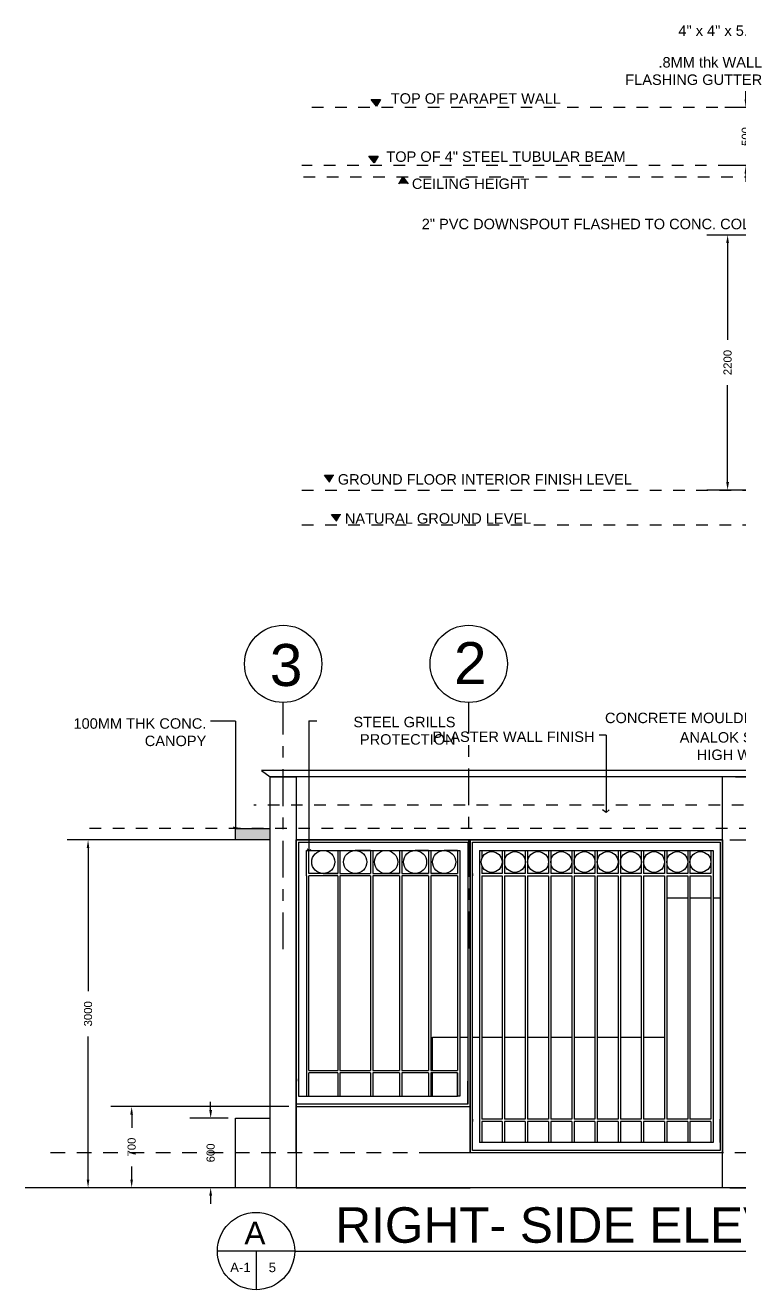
# Model space of a CAD drawing. Header units: metres. Extents: x 1997 to 2115, y 1081 to 1107.
# Drawn here: x 2086.16 to 2092.32, y 1094.16 to 1105.07 of the extents above; entities that cross this region are included whole.
import ezdxf

# ---------------------------------------------------------------- set-up
doc = ezdxf.new("R2010")
doc.units = ezdxf.units.M
for name, pattern in [('CENTER', [50.8, 31.75, -6.35, 6.35, -6.35]), ('DASHED', [19.05, 12.7, -6.35]), ('DASHED2', [9.525, 6.35, -3.175])]:
    doc.linetypes.add(name, pattern=pattern)
doc.styles.add('Annotative', font='arial.ttf')
doc.styles.get("Standard").update_dxf_attribs({"font": 'arial.ttf', "height": 20})
doc.dimstyles.get("Standard").update_dxf_attribs({"dimscale": 0, "dimtxt": 0.07, "dimasz": 0.07, "dimexe": 0.18, "dimexo": 0.0625, "dimgap": 0.09, "dimtad": 0, "dimdec": 0, "dimlfac": 1000, "dimrnd": 0.1, "dimzin": 0, "dimdsep": 46, "dimtxsty": 'Annotative', "dimcen": 0.09, "dimadec": 0, "dimazin": 0, "dimtfac": 1, "dimtdec": 0, "dimtix": 1, "dimtofl": 0, "dimtmove": 1, "dimatfit": 3, "dimfxl": 1, "dimtolj": 1, "dimtzin": 0, "dimarcsym": 0})

# ---------------------------------------------------------------- blocks, each defined once
blk = doc.blocks.new('*D32')
at = {"color": 0, "lineweight": -2, "ltscale": 0.01, "transparency": 16777216}
for p, q in [((2087.762, 1095.71), (2087.762, 1095.78)), ((2087.912, 1095.64), (2087.582, 1095.64)), ((2087.912, 1095.04), (2087.582, 1095.04)), ((2087.762, 1094.97), (2087.762, 1094.9))]:
    blk.add_line(p, q, dxfattribs=at)
at = {"color": 0, "ltscale": 0.01, "transparency": 16777216}
for points in [[(2087.75, 1095.71), (2087.774, 1095.71), (2087.762, 1095.64)], [(2087.75, 1094.97), (2087.774, 1094.97), (2087.762, 1095.04)]]:
    blk.add_solid(points, dxfattribs=at)
at = {"layer": 'Defpoints', "color": 0, "ltscale": 0.01, "transparency": 16777216}
for p in [(2087.762, 1095.64), (2087.975, 1095.64), (2087.975, 1095.04)]:
    blk.add_point(p, dxfattribs=at)
at = {"color": 0, "ltscale": 0.01, "transparency": 16777216, "insert": (2087.762, 1095.34), "char_height": 0.07, "attachment_point": 5, "rotation": 90, "style": 'Annotative'}
blk.add_mtext('\\A1;600', dxfattribs=at)
blk = doc.blocks.new('*D33')
at = {"color": 0, "lineweight": -2, "ltscale": 0.01, "transparency": 16777216}
for p, q in [((2092.237, 1098.04), (2094.759, 1098.04)), ((2094.579, 1097.97), (2094.579, 1096.734)), ((2094.579, 1095.11), (2094.579, 1096.345)), ((2092.237, 1095.04), (2094.759, 1095.04))]:
    blk.add_line(p, q, dxfattribs=at)
at = {"color": 0, "ltscale": 0.01, "transparency": 16777216}
for points in [[(2094.568, 1097.97), (2094.591, 1097.97), (2094.579, 1098.04)], [(2094.568, 1095.11), (2094.591, 1095.11), (2094.579, 1095.04)]]:
    blk.add_solid(points, dxfattribs=at)
at = {"layer": 'Defpoints', "color": 0, "ltscale": 0.01, "transparency": 16777216}
for p in [(2092.175, 1098.04), (2094.579, 1098.04), (2092.175, 1095.04)]:
    blk.add_point(p, dxfattribs=at)
at = {"color": 0, "ltscale": 0.01, "transparency": 16777216, "insert": (2094.579, 1096.54), "char_height": 0.07, "attachment_point": 5, "rotation": 90, "style": 'Annotative'}
blk.add_mtext('\\A1;3000', dxfattribs=at)
blk = doc.blocks.new('*D35')
at = {"color": 0, "lineweight": -2, "ltscale": 0.01, "transparency": 16777216}
for p, q in [((2088.437, 1095.74), (2086.901, 1095.74)), ((2087.081, 1095.67), (2087.081, 1095.557)), ((2087.081, 1095.11), (2087.081, 1095.223)), ((2088.437, 1095.04), (2086.901, 1095.04))]:
    blk.add_line(p, q, dxfattribs=at)
at = {"color": 0, "ltscale": 0.01, "transparency": 16777216}
for points in [[(2087.069, 1095.67), (2087.092, 1095.67), (2087.081, 1095.74)], [(2087.069, 1095.11), (2087.092, 1095.11), (2087.081, 1095.04)]]:
    blk.add_solid(points, dxfattribs=at)
at = {"layer": 'Defpoints', "color": 0, "ltscale": 0.01, "transparency": 16777216}
for p in [(2087.081, 1095.74), (2088.5, 1095.74), (2088.5, 1095.04)]:
    blk.add_point(p, dxfattribs=at)
at = {"color": 0, "ltscale": 0.01, "transparency": 16777216, "insert": (2087.081, 1095.39), "char_height": 0.07, "attachment_point": 5, "rotation": 90, "style": 'Annotative'}
blk.add_mtext('\\A1;700', dxfattribs=at)
blk = doc.blocks.new('*D36')
at = {"color": 0, "lineweight": -2, "ltscale": 0.01, "transparency": 16777216}
for p, q in [((2088.212, 1098.04), (2086.525, 1098.04)), ((2086.705, 1097.97), (2086.705, 1096.734)), ((2086.705, 1095.11), (2086.705, 1096.345)), ((2088.212, 1095.04), (2086.525, 1095.04))]:
    blk.add_line(p, q, dxfattribs=at)
at = {"color": 0, "ltscale": 0.01, "transparency": 16777216}
for points in [[(2086.693, 1097.97), (2086.716, 1097.97), (2086.705, 1098.04)], [(2086.693, 1095.11), (2086.716, 1095.11), (2086.705, 1095.04)]]:
    blk.add_solid(points, dxfattribs=at)
at = {"layer": 'Defpoints', "color": 0, "ltscale": 0.01, "transparency": 16777216}
for p in [(2088.275, 1098.04), (2086.705, 1095.04), (2088.275, 1095.04)]:
    blk.add_point(p, dxfattribs=at)
at = {"color": 0, "ltscale": 0.01, "transparency": 16777216, "insert": (2086.705, 1096.54), "char_height": 0.07, "attachment_point": 5, "rotation": 90, "style": 'Annotative'}
blk.add_mtext('\\A1;3000', dxfattribs=at)
blk = doc.blocks.new('*D49')
at = {"color": 0, "lineweight": -2, "ltscale": 0.01, "transparency": 16777216}
for p, q in [((2092.376, 1104.429), (2092.376, 1104.499)), ((2092.776, 1104.359), (2092.196, 1104.359)), ((2092.776, 1103.859), (2092.196, 1103.859)), ((2092.376, 1103.789), (2092.376, 1103.719))]:
    blk.add_line(p, q, dxfattribs=at)
at = {"color": 0, "ltscale": 0.01, "transparency": 16777216}
for points in [[(2092.365, 1104.429), (2092.388, 1104.429), (2092.376, 1104.359)], [(2092.365, 1103.789), (2092.388, 1103.789), (2092.376, 1103.859)]]:
    blk.add_solid(points, dxfattribs=at)
at = {"layer": 'Defpoints', "color": 0, "ltscale": 0.01, "transparency": 16777216}
for p in [(2092.838, 1104.359), (2092.376, 1103.859), (2092.838, 1103.859)]:
    blk.add_point(p, dxfattribs=at)
at = {"color": 0, "ltscale": 0.01, "transparency": 16777216, "insert": (2092.376, 1104.109), "char_height": 0.07, "attachment_point": 5, "rotation": 90, "style": 'Annotative'}
blk.add_mtext('\\A1;500', dxfattribs=at)
blk = doc.blocks.new('*D52')
at = {"color": 0, "lineweight": -2, "ltscale": 0.01, "transparency": 16777216}
for p, q in [((2094.488, 1103.259), (2092.039, 1103.259)), ((2092.219, 1103.189), (2092.219, 1102.354)), ((2092.219, 1101.129), (2092.219, 1101.964)), ((2094.488, 1101.059), (2092.039, 1101.059))]:
    blk.add_line(p, q, dxfattribs=at)
at = {"color": 0, "ltscale": 0.01, "transparency": 16777216}
for points in [[(2092.207, 1103.189), (2092.231, 1103.189), (2092.219, 1103.259)], [(2092.207, 1101.129), (2092.231, 1101.129), (2092.219, 1101.059)]]:
    blk.add_solid(points, dxfattribs=at)
at = {"layer": 'Defpoints', "color": 0, "ltscale": 0.01, "transparency": 16777216}
for p in [(2092.219, 1103.259), (2094.551, 1103.259), (2094.551, 1101.059)]:
    blk.add_point(p, dxfattribs=at)
at = {"color": 0, "ltscale": 0.01, "transparency": 16777216, "insert": (2092.219, 1102.159), "char_height": 0.07, "attachment_point": 5, "rotation": 90, "style": 'Annotative'}
blk.add_mtext('\\A1;2200', dxfattribs=at)

msp = doc.modelspace()

# ---------------------------------------------------------------- hatches: boundary and pattern name
at = {"ltscale": 0.01, "true_color": 0xffffff}
h = msp.add_hatch(color=7, dxfattribs=at)
h.dxf.hatch_style = 1
h.paths.add_polyline_path([(2089.192, 1104.37), (2089.2272, 1104.4296), (2089.1466, 1104.4296)])
h = msp.add_hatch(color=7, dxfattribs=at)
h.dxf.hatch_style = 1
h.paths.add_polyline_path([(2089.1718, 1103.8811), (2089.2071, 1103.9407), (2089.1265, 1103.9407)])
h = msp.add_hatch(color=7, dxfattribs=at)
h.dxf.hatch_style = 1
h.paths.add_polyline_path([(2089.3845, 1103.7013), (2089.4651, 1103.7013), (2089.4198, 1103.7609)])
h = msp.add_hatch(color=7, dxfattribs=at)
h.dxf.hatch_style = 1
h.paths.add_polyline_path([(2088.8249, 1101.186), (2088.7443, 1101.186), (2088.7896, 1101.1264)])
h = msp.add_hatch(color=7, dxfattribs=at)
h.dxf.hatch_style = 1
h.paths.add_polyline_path([(2088.8856, 1100.8486), (2088.805, 1100.8486), (2088.8503, 1100.789)])
h = msp.add_hatch(color=7, dxfattribs=at)
h.dxf.hatch_style = 1
h.paths.add_polyline_path([(2087.9747, 1098.1398), (2087.9747, 1098.0398), (2088.2747, 1098.0398), (2088.2747, 1098.1398)])

# ---------------------------------------------------------------- linework, layer by layer
at = {"linetype": 'DASHED2', "ltscale": 0.01}
for p, q in [((2092.7348, 1104.3591), (2088.5488, 1104.3591)), ((2092.8384, 1103.8591), (2088.5488, 1103.8591)), ((2093.0634, 1103.7591), (2088.5488, 1103.7591)), ((2088.5488, 1101.0591), (2092.8384, 1101.0591)), ((2088.5488, 1100.7591), (2098.2259, 1100.7591)), ((2098.3551, 1098.3398), (2088.1328, 1098.3398)), ((2105.8179, 1098.1398), (2086.6539, 1098.1398))]:
    msp.add_line(p, q, dxfattribs=at)
at = {"ltscale": 0.01}
for p, q in [((2089.1466, 1104.4296), (2089.2272, 1104.4296)), ((2089.192, 1104.37), (2089.1466, 1104.4296)), ((2089.2272, 1104.4296), (2089.192, 1104.37)), ((2089.1265, 1103.9407), (2089.2071, 1103.9407)), ((2089.1718, 1103.8811), (2089.1265, 1103.9407)), ((2089.2071, 1103.9407), (2089.1718, 1103.8811)), ((2089.3845, 1103.7013), (2089.4198, 1103.7609)), ((2089.4198, 1103.7609), (2089.4651, 1103.7013)), ((2088.7443, 1101.186), (2088.8249, 1101.186)), ((2088.7896, 1101.1264), (2088.7443, 1101.186)), ((2088.805, 1100.8486), (2088.8856, 1100.8486)), ((2088.8503, 1100.789), (2088.805, 1100.8486)), ((2087.9747, 1099.0653), (2087.7618, 1099.0653)), ((2087.9747, 1099.0653), (2087.9747, 1098.2307)), ((2088.6097, 1099.0691), (2088.6786, 1099.0691)), ((2088.6097, 1099.0691), (2088.6097, 1097.9498)), ((2091.1731, 1098.9442), (2091.1109, 1098.9442)), ((2091.1731, 1098.9442), (2091.1731, 1098.2764)), ((2093.9908, 1098.6398), (2088.1994, 1098.6398)), ((2088.1994, 1098.6398), (2088.2747, 1098.585)), ((2093.8872, 1098.585), (2088.2747, 1098.585)), ((2088.2747, 1095.0398), (2088.2747, 1098.585)), ((2088.2747, 1098.585), (2088.4997, 1098.585)), ((2092.2872, 1098.585), (2088.3872, 1098.585)), ((2088.4997, 1098.585), (2088.4997, 1095.0398)), ((2092.1747, 1095.0398), (2092.1747, 1098.585)), ((2093.8872, 1098.585), (2092.2872, 1098.585)), ((2092.2872, 1098.585), (2092.3997, 1098.585)), ((2087.9747, 1098.2307), (2087.9747, 1098.1398)), ((2091.1731, 1098.2764), (2091.1395, 1098.3011)), ((2091.1731, 1098.2764), (2091.1992, 1098.2991)), ((2087.9747, 1098.1398), (2087.9578, 1098.1498)), ((2087.9747, 1098.1398), (2087.9943, 1098.1485)), ((2087.9747, 1098.0398), (2087.9747, 1098.1398)), ((2087.9747, 1098.1398), (2088.2747, 1098.1398)), ((2088.2747, 1098.0398), (2087.9747, 1098.0398)), ((2092.1747, 1098.0398), (2088.4997, 1098.0398)), ((2088.4997, 1095.4398), (2088.4997, 1098.0398)), ((2088.4997, 1098.0398), (2089.9997, 1098.0398)), ((2088.5197, 1098.0198), (2089.9797, 1098.0198)), ((2088.5197, 1098.0198), (2088.5197, 1095.8298)), ((2089.9797, 1098.0198), (2089.9797, 1095.7598)), ((2089.9997, 1095.3398), (2089.9997, 1098.0398)), ((2089.9997, 1098.0398), (2092.1747, 1098.0398)), ((2089.9997, 1098.0398), (2089.9997, 1095.4398)), ((2090.0197, 1095.3598), (2090.0197, 1098.0198)), ((2090.0197, 1098.0198), (2092.1547, 1098.0198)), ((2090.0997, 1098.0398), (2090.0797, 1098.0398)), ((2090.2947, 1098.0398), (2090.2747, 1098.0398)), ((2090.4947, 1098.0398), (2090.4747, 1098.0398)), ((2090.6947, 1098.0398), (2090.6747, 1098.0398)), ((2090.8947, 1098.0398), (2090.8747, 1098.0398)), ((2091.0947, 1098.0398), (2091.0747, 1098.0398)), ((2091.2947, 1098.0398), (2091.2747, 1098.0398)), ((2091.4947, 1098.0398), (2091.4747, 1098.0398)), ((2091.6947, 1098.0398), (2091.6747, 1098.0398)), ((2091.8947, 1098.0398), (2091.8747, 1098.0398)), ((2092.0847, 1098.0398), (2091.9847, 1098.0398)), ((2092.0947, 1098.0398), (2092.0747, 1098.0398)), ((2092.1547, 1098.0198), (2092.1547, 1095.3598)), ((2092.1747, 1098.0398), (2092.1747, 1095.3398)), ((2088.5897, 1097.7298), (2088.5897, 1097.9498)), ((2088.5897, 1097.9498), (2089.9097, 1097.9498)), ((2088.6097, 1097.9498), (2088.5927, 1097.9621)), ((2088.6097, 1097.9498), (2088.6278, 1097.9588)), ((2088.6097, 1097.7498), (2088.6097, 1097.9498)), ((2088.7333, 1097.9496), (2088.7333, 1097.9498)), ((2088.857, 1097.9498), (2088.857, 1097.7498)), ((2088.877, 1097.9498), (2088.877, 1097.7498)), ((2089.1397, 1097.9498), (2089.0083, 1097.9498)), ((2089.0083, 1097.9498), (2089.0083, 1097.9495)), ((2089.1397, 1097.9498), (2089.1397, 1097.7498)), ((2089.1597, 1097.9498), (2089.1597, 1097.7498)), ((2089.3897, 1097.9498), (2089.3897, 1097.7498)), ((2089.4097, 1097.9498), (2089.4097, 1097.7498)), ((2089.6397, 1097.9498), (2089.5247, 1097.9498)), ((2089.5247, 1097.9498), (2089.5247, 1097.9492)), ((2089.6397, 1097.9498), (2089.6397, 1097.7498)), ((2089.6597, 1097.9498), (2089.6597, 1097.7498)), ((2089.8897, 1097.9498), (2089.7747, 1097.9498)), ((2089.7747, 1097.9498), (2089.7747, 1097.9495)), ((2089.8897, 1097.9498), (2089.8897, 1097.7498)), ((2089.8897, 1097.9498), (2089.8897, 1097.8498)), ((2089.9097, 1097.9498), (2089.9097, 1095.8298)), ((2090.0797, 1097.9498), (2092.0947, 1097.9498)), ((2090.0797, 1097.9498), (2090.0797, 1095.4298)), ((2090.0997, 1097.9498), (2090.0997, 1097.8794)), ((2090.2747, 1097.9498), (2090.2747, 1097.7498)), ((2090.2947, 1097.9498), (2090.2947, 1097.7498)), ((2090.4747, 1097.9498), (2090.4747, 1097.7498)), ((2090.4947, 1097.9498), (2090.4947, 1097.7498)), ((2090.6747, 1097.9498), (2090.6747, 1097.7498)), ((2090.6947, 1097.9498), (2090.6947, 1097.7498)), ((2090.8747, 1097.9498), (2090.8747, 1097.7498)), ((2090.8947, 1097.9498), (2090.8947, 1097.7498)), ((2091.0747, 1097.9498), (2091.0747, 1097.7498)), ((2091.0947, 1097.9498), (2091.0947, 1097.7498)), ((2091.2747, 1097.9498), (2091.2747, 1097.7498)), ((2091.2947, 1097.9498), (2091.2947, 1097.7498)), ((2091.4747, 1097.9498), (2091.4747, 1097.7498)), ((2091.4947, 1097.9498), (2091.4947, 1097.7498)), ((2091.6747, 1097.9498), (2091.6747, 1097.7498)), ((2091.6947, 1097.9498), (2091.6947, 1097.7498)), ((2091.8747, 1097.9498), (2091.8747, 1097.7498)), ((2091.8947, 1097.9498), (2091.8947, 1097.7498)), ((2092.0747, 1097.9498), (2092.0747, 1097.7498)), ((2092.0947, 1097.9498), (2092.0947, 1095.4298)), ((2092.1547, 1097.9498), (2092.1547, 1097.7498)), ((2092.1547, 1097.9498), (2092.1547, 1097.8498)), ((2090.0997, 1097.8202), (2090.0997, 1097.7498)), ((2088.5897, 1097.7298), (2088.5897, 1095.8298)), ((2088.7333, 1097.7498), (2088.6097, 1097.7498)), ((2088.6097, 1096.0498), (2088.6097, 1097.7298)), ((2088.857, 1097.7298), (2088.6097, 1097.7298)), ((2088.7333, 1097.7498), (2088.7333, 1097.75)), ((2088.7333, 1097.7498), (2088.857, 1097.7498)), ((2088.857, 1097.7498), (2088.7333, 1097.7498)), ((2088.857, 1097.7298), (2088.857, 1096.0498)), ((2088.877, 1097.7498), (2089.1397, 1097.7498)), ((2088.877, 1097.7298), (2088.877, 1096.0498)), ((2089.1397, 1097.7298), (2088.877, 1097.7298)), ((2089.0083, 1097.7501), (2089.0083, 1097.7498)), ((2089.1397, 1097.7298), (2089.1397, 1096.0498)), ((2089.1597, 1097.7498), (2089.3897, 1097.7498)), ((2089.1597, 1097.7298), (2089.1597, 1096.0498)), ((2089.3897, 1097.7298), (2089.1597, 1097.7298)), ((2089.3897, 1097.7498), (2089.2747, 1097.7498)), ((2089.3897, 1097.7298), (2089.3897, 1096.0498)), ((2089.4097, 1097.7498), (2089.6397, 1097.7498)), ((2089.4097, 1097.7298), (2089.4097, 1096.0498)), ((2089.6397, 1097.7298), (2089.4097, 1097.7298)), ((2089.5247, 1097.7504), (2089.5247, 1097.7498)), ((2089.6397, 1097.7498), (2089.5447, 1097.7498)), ((2089.6397, 1097.7298), (2089.6397, 1096.0498)), ((2089.6597, 1097.7498), (2089.8897, 1097.7498)), ((2089.7747, 1097.7498), (2089.6597, 1097.7498)), ((2089.6597, 1097.7298), (2089.6597, 1096.0498)), ((2089.8897, 1097.7298), (2089.6597, 1097.7298)), ((2089.7747, 1097.7501), (2089.7747, 1097.7498)), ((2089.8897, 1097.7298), (2089.8897, 1096.0498)), ((2090.0197, 1097.7498), (2090.0197, 1097.7298)), ((2090.2747, 1097.7498), (2090.0997, 1097.7498)), ((2090.0997, 1097.7298), (2090.0997, 1095.6298)), ((2090.0997, 1097.7298), (2090.2747, 1097.7298)), ((2090.2747, 1097.7298), (2090.2747, 1095.6298)), ((2090.4747, 1097.7498), (2090.2947, 1097.7498)), ((2090.2947, 1097.7298), (2090.2947, 1095.6298)), ((2090.2947, 1097.7298), (2090.4747, 1097.7298)), ((2090.4747, 1097.7298), (2090.4747, 1095.6298)), ((2090.6747, 1097.7498), (2090.4947, 1097.7498)), ((2090.4947, 1097.7298), (2090.4947, 1095.6298)), ((2090.4947, 1097.7298), (2090.6747, 1097.7298)), ((2090.6747, 1097.7298), (2090.6747, 1095.6298)), ((2090.8747, 1097.7498), (2090.6947, 1097.7498)), ((2090.6947, 1097.7298), (2090.6947, 1095.6298)), ((2090.6947, 1097.7298), (2090.8747, 1097.7298)), ((2090.8747, 1097.7298), (2090.8747, 1095.6298)), ((2091.0747, 1097.7498), (2090.8947, 1097.7498)), ((2090.8947, 1097.7298), (2090.8947, 1095.6298)), ((2090.8947, 1097.7298), (2091.0747, 1097.7298)), ((2091.0747, 1097.7298), (2091.0747, 1095.6298)), ((2091.2747, 1097.7498), (2091.0947, 1097.7498)), ((2091.0947, 1097.7298), (2091.0947, 1095.6298)), ((2091.0947, 1097.7298), (2091.2747, 1097.7298)), ((2091.2747, 1097.7298), (2091.2747, 1095.6298)), ((2091.4747, 1097.7498), (2091.2947, 1097.7498)), ((2091.2947, 1097.7298), (2091.2947, 1095.6298)), ((2091.2947, 1097.7298), (2091.4747, 1097.7298)), ((2091.4747, 1097.7298), (2091.4747, 1095.6298)), ((2091.6747, 1097.7498), (2091.4947, 1097.7498)), ((2091.4947, 1097.7298), (2091.4947, 1095.6298)), ((2091.4947, 1097.7298), (2091.6747, 1097.7298)), ((2091.6747, 1097.7298), (2091.6747, 1095.6298)), ((2091.8747, 1097.7498), (2091.6947, 1097.7498)), ((2091.6947, 1097.7298), (2091.6947, 1095.6298)), ((2091.6947, 1097.7298), (2091.8747, 1097.7298)), ((2091.8747, 1097.7298), (2091.8747, 1095.6298)), ((2092.0747, 1097.7498), (2091.8947, 1097.7498)), ((2091.8947, 1097.7298), (2091.8947, 1095.6298)), ((2091.8947, 1097.7298), (2092.0747, 1097.7298)), ((2092.0747, 1097.7298), (2092.0747, 1095.6298)), ((2091.6947, 1097.5398), (2091.8747, 1097.5398)), ((2091.8947, 1097.5398), (2092.0747, 1097.5398)), ((2092.0947, 1097.5398), (2092.1547, 1097.5398)), ((2089.6747, 1096.0498), (2089.6747, 1096.3398)), ((2089.6747, 1096.3398), (2089.8897, 1096.3398)), ((2089.9097, 1096.3398), (2089.9797, 1096.3398)), ((2090.0197, 1096.3398), (2090.0797, 1096.3398)), ((2090.0997, 1096.3398), (2090.2747, 1096.3398)), ((2090.2947, 1096.3398), (2090.4747, 1096.3398)), ((2090.4947, 1096.3398), (2090.6747, 1096.3398)), ((2090.6947, 1096.3398), (2090.8747, 1096.3398)), ((2090.8947, 1096.3398), (2091.0747, 1096.3398)), ((2091.0947, 1096.3398), (2091.2747, 1096.3398)), ((2091.2947, 1096.3398), (2091.4747, 1096.3398)), ((2091.4947, 1096.3398), (2091.6747, 1096.3398)), ((2088.6097, 1096.0498), (2088.857, 1096.0498)), ((2088.877, 1096.0498), (2089.1397, 1096.0498)), ((2089.1597, 1096.0498), (2089.3897, 1096.0498)), ((2089.4097, 1096.0498), (2089.6397, 1096.0498)), ((2089.6597, 1096.0498), (2089.8897, 1096.0498)), ((2088.5197, 1095.9598), (2088.5197, 1095.9798)), ((2088.6097, 1095.8298), (2088.6097, 1096.0298)), ((2088.857, 1096.0298), (2088.6097, 1096.0298)), ((2088.857, 1096.0298), (2088.857, 1095.8298)), ((2088.877, 1096.0298), (2088.877, 1095.8298)), ((2089.1397, 1096.0298), (2088.877, 1096.0298)), ((2089.1397, 1096.0298), (2089.1397, 1095.8298)), ((2089.1597, 1096.0298), (2089.1597, 1095.8298)), ((2089.3897, 1096.0298), (2089.1597, 1096.0298)), ((2089.3897, 1096.0298), (2089.3897, 1095.8298)), ((2089.4097, 1096.0298), (2089.4097, 1095.8298)), ((2089.6397, 1096.0298), (2089.4097, 1096.0298)), ((2089.6397, 1096.0298), (2089.6397, 1095.8298)), ((2089.6597, 1096.0298), (2089.6597, 1095.8298)), ((2089.8897, 1096.0298), (2089.6597, 1096.0298)), ((2089.6747, 1095.9798), (2089.6747, 1096.0298)), ((2089.6747, 1095.8298), (2089.6747, 1095.9798)), ((2089.8897, 1096.0298), (2089.8897, 1095.8298)), ((2089.8897, 1095.8298), (2089.8897, 1096.0298)), ((2089.9797, 1095.7598), (2089.9797, 1095.9598)), ((2088.5197, 1095.8298), (2089.8897, 1095.8298)), ((2089.9097, 1095.8298), (2089.8897, 1095.8298)), ((2088.5197, 1095.7598), (2088.4997, 1095.7598)), ((2088.4997, 1095.3398), (2088.4997, 1095.7398)), ((2088.4997, 1095.7398), (2089.9997, 1095.7398)), ((2088.6097, 1095.7598), (2088.5197, 1095.7598)), ((2089.8897, 1095.7598), (2088.6097, 1095.7598)), ((2089.9797, 1095.7598), (2089.8897, 1095.7598)), ((2089.9997, 1095.7398), (2089.9997, 1095.3398)), ((2087.9747, 1095.0398), (2087.9747, 1095.6398)), ((2087.9747, 1095.6398), (2088.2747, 1095.6398)), ((2090.0197, 1095.6298), (2090.0197, 1095.6098)), ((2090.2747, 1095.6298), (2090.0997, 1095.6298)), ((2090.0997, 1095.6098), (2090.0997, 1095.4298)), ((2090.2747, 1095.6098), (2090.0997, 1095.6098)), ((2090.2747, 1095.6098), (2090.2747, 1095.4298)), ((2090.4747, 1095.6298), (2090.2947, 1095.6298)), ((2090.2947, 1095.6098), (2090.2947, 1095.4298)), ((2090.4747, 1095.6098), (2090.2947, 1095.6098)), ((2090.4747, 1095.6098), (2090.4747, 1095.4298)), ((2090.6747, 1095.6298), (2090.4947, 1095.6298)), ((2090.4947, 1095.6098), (2090.4947, 1095.4298)), ((2090.6747, 1095.6098), (2090.4947, 1095.6098)), ((2090.6747, 1095.6098), (2090.6747, 1095.4298)), ((2090.8747, 1095.6298), (2090.6947, 1095.6298)), ((2090.6947, 1095.6098), (2090.6947, 1095.4298)), ((2090.8747, 1095.6098), (2090.6947, 1095.6098)), ((2090.8747, 1095.6098), (2090.8747, 1095.4298)), ((2091.0747, 1095.6298), (2090.8947, 1095.6298)), ((2090.8947, 1095.6098), (2090.8947, 1095.4298)), ((2091.0747, 1095.6098), (2090.8947, 1095.6098)), ((2091.0747, 1095.6098), (2091.0747, 1095.4298)), ((2091.2747, 1095.6298), (2091.0947, 1095.6298)), ((2091.0947, 1095.6098), (2091.0947, 1095.4298)), ((2091.2747, 1095.6098), (2091.0947, 1095.6098)), ((2091.2747, 1095.6098), (2091.2747, 1095.4298)), ((2091.4747, 1095.6298), (2091.2947, 1095.6298)), ((2091.2947, 1095.6098), (2091.2947, 1095.4298)), ((2091.4747, 1095.6098), (2091.2947, 1095.6098)), ((2091.4747, 1095.6098), (2091.4747, 1095.4298)), ((2091.6747, 1095.6298), (2091.4947, 1095.6298)), ((2091.4947, 1095.6098), (2091.4947, 1095.4298)), ((2091.6747, 1095.6098), (2091.4947, 1095.6098)), ((2091.6747, 1095.6098), (2091.6747, 1095.4298)), ((2091.8747, 1095.6298), (2091.6947, 1095.6298)), ((2091.6947, 1095.6098), (2091.6947, 1095.4298)), ((2091.8747, 1095.6098), (2091.6947, 1095.6098)), ((2091.8747, 1095.6098), (2091.8747, 1095.4298)), ((2092.0747, 1095.6298), (2091.8947, 1095.6298)), ((2091.8947, 1095.6098), (2091.8947, 1095.4298)), ((2092.0747, 1095.6098), (2091.8947, 1095.6098)), ((2092.0747, 1095.6098), (2092.0747, 1095.4298)), ((2092.1547, 1095.4298), (2092.1547, 1095.6298)), ((2092.0947, 1095.4298), (2090.0797, 1095.4298)), ((2092.1747, 1095.3398), (2089.6747, 1095.3398)), ((2092.1747, 1095.3398), (2089.9997, 1095.3398)), ((2092.1547, 1095.3598), (2090.0197, 1095.3598)), ((2095.5842, 1095.0398), (2086.1638, 1095.0398)), ((2088.2747, 1095.0398), (2087.9747, 1095.0398)), ((2088.3872, 1095.0398), (2088.2747, 1095.0398)), ((2088.4997, 1095.0398), (2089.9997, 1095.0398)), ((2092.0872, 1095.0398), (2089.5872, 1095.0398)), ((2092.2872, 1095.0398), (2091.6872, 1095.0398)), ((2092.2872, 1095.0398), (2092.0872, 1095.0398)), ((2092.3997, 1095.0398), (2092.1747, 1095.0398)), ((2088.4864, 1094.4929), (2087.8199, 1094.4929)), ((2088.1531, 1094.4929), (2088.1531, 1094.1596)), ((2088.4864, 1094.4929), (2094.1303, 1094.4929))]:
    msp.add_line(p, q, dxfattribs=at)
at = {"linetype": 'CENTER', "ltscale": 0.01}
for p, q in [((2088.3872, 1097.0976), (2088.3872, 1099.226)), ((2089.9872, 1097.1046), (2089.9872, 1099.226))]:
    msp.add_line(p, q, dxfattribs=at)
at = {"linetype": 'DASHED', "ltscale": 0.01}
msp.add_line((2095.3605, 1095.3398), (2086.3104, 1095.3398), dxfattribs=at)
at = {"ltscale": 0.01}
for centre, radius in [((2088.3872, 1099.5592), 0.3333), ((2089.9872, 1099.5592), 0.3333), ((2088.7333, 1097.8498), 0.0998), ((2089.0083, 1097.8498), 0.0997), ((2089.2747, 1097.8498), 0.1002), ((2089.5247, 1097.8498), 0.0994), ((2089.7747, 1097.8498), 0.0997), ((2090.1847, 1097.8498), 0.09), ((2090.3847, 1097.8498), 0.09), ((2090.5847, 1097.8498), 0.09), ((2090.7847, 1097.8498), 0.09), ((2090.9847, 1097.8498), 0.09), ((2091.1847, 1097.8498), 0.09), ((2091.3847, 1097.8498), 0.09), ((2091.5847, 1097.8498), 0.09), ((2091.7847, 1097.8498), 0.09), ((2091.9847, 1097.8498), 0.09), ((2088.1531, 1094.4929), 0.3333)]:
    msp.add_circle(centre, radius, dxfattribs=at)

# ---------------------------------------------------------------- texts
at = {"linetype": 'Continuous', "ltscale": 10}
for s, width, gutter_width, heights, insert, char_height, attachment_point in [('4" x 4" x 5.2M TUBULAR BEAM FRAME', 1.800256, 0.2933, [0.3067], (2093.5817, 1105.0674), 0.09, 3), ('.8MM thk WALL FLASHING GUTTER', 1.363954, 0.2933, [0.3067], (2092.517, 1104.7944), 0.09, 3), ('TOP OF PARAPET WALL', 1.771116, 0.2933, [0.353], (2089.3145, 1104.4824), 0.09, 1), ('TOP OF 4" STEEL TUBULAR BEAM', 2.423238, 0.2933, [0.3266], (2089.2767, 1103.9806), 0.09, 1), ('CEILING HEIGHT', 1.363954, 0.2933, [0.3067], (2089.4967, 1103.7467), 0.09, 1), ('2" PVC DOWNSPOUT FLASHED TO CONC. COLUMN', 3.375604, 0.2933, [0.4798], (2092.6996, 1103.3993), 0.09, 3), ('GROUND FLOOR INTERIOR FINISH LEVEL', 2.976164, 0.2933, [0.2271], (2088.8581, 1101.196), 0.09, 1), ('NATURAL GROUND LEVEL', 2.296283, 0.2933, [0.1752], (2088.9188, 1100.8587), 0.09, 1), ('2', 2.448751, 1.813, [0.6153], (2089.8592, 1099.3842), 0.3626, 7), ('3', 2.448751, 1.813, [0.6153], (2088.2717, 1099.3629), 0.3626, 7), ('STEEL GRILLS PROTECTION', 1.363954, 0.2933, [0.3067], (2089.8731, 1099.1024), 0.09, 3), ('CONCRETE MOULDING FINISH', 1.867185, 0.2933, [1.1049], (2093.0267, 1099.1378), 0.09, 3), ('100MM THK CONC. CANOPY', 1.363954, 0.2933, [0.3067], (2087.7247, 1099.0897), 0.09, 3), ('PLASTER WALL FINISH', 1.363954, 0.2933, [0.3067], (2091.0714, 1098.9757), 0.09, 3), ('ANALOK SLIDING HIGH WINDOW', 1.363954, 0.2933, [0.3067], (2092.8542, 1098.97), 0.09, 3), ('RIGHT- SIDE ELEVATION', 12.775295, 1.5302, [1.1828], (2088.8367, 1094.8708), 0.306034, 1), ('A', 1.325982, 0.9818, [0.3332], (2088.0521, 1094.7461), 0.1964, 1), ('A-1', 0.550971, 0.4079, [0.1384], (2087.9301, 1094.3927), 0.08159, 1), ('5', 0.550971, 0.4079, [0.1384], (2088.2621, 1094.3927), 0.0816, 1)]:
    msp.add_mtext_dynamic_manual_height_columns(s, width=width, gutter_width=gutter_width, heights=heights, dxfattribs=dict(at, insert=insert, char_height=char_height, attachment_point=attachment_point))

# ---------------------------------------------------------------- dimensions: what is measured, and where the dimension line sits
at = {"ltscale": 0.01}
for base, p1, p2, picture, middle in [((2092.3763, 1103.8591), (2092.8384, 1104.3591), (2092.8384, 1103.8591), '*D49', (2092.3763, 1104.1091)), ((2092.2189, 1103.2591), (2094.5509, 1101.0591), (2094.5509, 1103.2591), '*D52', (2092.2189, 1102.1591)), ((2094.5794, 1098.0398), (2092.1747, 1095.0398), (2092.1747, 1098.0398), '*D33', (2094.5794, 1096.5398)), ((2087.7621, 1095.6398), (2087.9747, 1095.0398), (2087.9747, 1095.6398), '*D32', (2087.7621, 1095.3398))]:
    dim = msp.add_linear_dim(base=base, p1=p1, p2=p2, angle=90, dimstyle='Standard', override={"dimscale": 1}, dxfattribs=at)
    dim.commit()
    dim.dimension.update_dxf_attribs({"geometry": picture, "text_midpoint": middle})
for p1, p2, distance, picture, middle in [((2088.2747, 1098.0398), (2088.2747, 1095.0398), -1.5699, '*D36', (2086.7048, 1096.5398)), ((2088.4997, 1095.0398), (2088.4997, 1095.7398), 1.419, '*D35', (2087.0807, 1095.3898))]:
    dim = msp.add_aligned_dim(p1=p1, p2=p2, distance=distance, dimstyle='Standard', override={"dimscale": 1}, dxfattribs=at)
    dim.commit()
    dim.dimension.update_dxf_attribs({"geometry": picture, "text_midpoint": middle})

doc.saveas('drawing.dxf')
